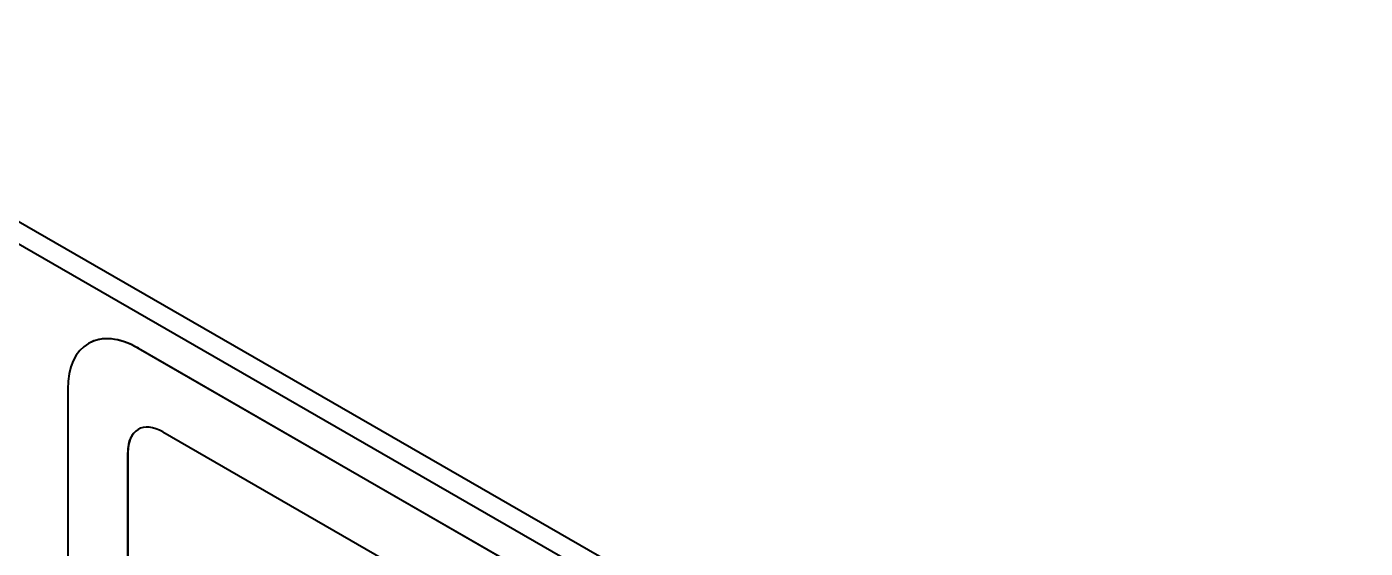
# Model space of a CAD drawing. Header units: millimetres. Extents: x 0 to 4752, y 0 to 3360.
# Drawn here: x 3804.67 to 3847.6, y 2585.89 to 2602.61 of the extents above; entities that cross this region are included whole.
import ezdxf

# ---------------------------------------------------------------- set-up
doc = ezdxf.new("R2010")
doc.units = ezdxf.units.MM
doc.header["$LTSCALE"] = 8
doc.layers.add('가시적인 것(ISO)', color=3, linetype='Continuous', lineweight=40)
doc.layers.add('가시적인 좁은 것(ISO)', color=3, linetype='Continuous', lineweight=35)

msp = doc.modelspace()

# ---------------------------------------------------------------- linework, layer by layer
at = {"layer": '가시적인 것(ISO)'}
for p, q in [((3757.11, 2623.593), (3974.334, 2498.503)), ((3972.979, 2498.565), (3757.905, 2622.417)), ((3806.654, 2592.455), (3806.649, 2592.452)), ((3856.948, 2564.249), (3808.245, 2592.295)), ((3808.251, 2592.298), (3856.954, 2564.252)), ((3805.983, 2590.982), (3805.983, 2571.36)), ((3809.037, 2589.615), (3842.413, 2570.395)), ((3807.906, 2575.551), (3807.906, 2588.958)), ((3807.912, 2588.962), (3807.912, 2575.554))]:
    msp.add_line(p, q, dxfattribs=at)
for centre, major_axis, start_param, end_param in [((3808.245, 2589.679), (-1.597, 2.773), 5.499721, 7.070517), ((3808.251, 2589.682), (-1.597, 2.773), 5.499721, 6.283185), ((3809.037, 2588.307), (-0.798, 1.387), 5.499721, 7.070517), ((3809.043, 2588.31), (-0.798, 1.387), 0.003529, 0.787332)]:
    msp.add_ellipse(centre, major_axis=major_axis, ratio=0.578093, start_param=start_param, end_param=end_param, dxfattribs=at)
at = {"layer": '가시적인 좁은 것(ISO)'}
for p, q in [((3808.251, 2592.298), (3808.245, 2592.295)), ((3807.912, 2588.962), (3807.906, 2588.958))]:
    msp.add_line(p, q, dxfattribs=at)

doc.saveas('drawing.dxf')
